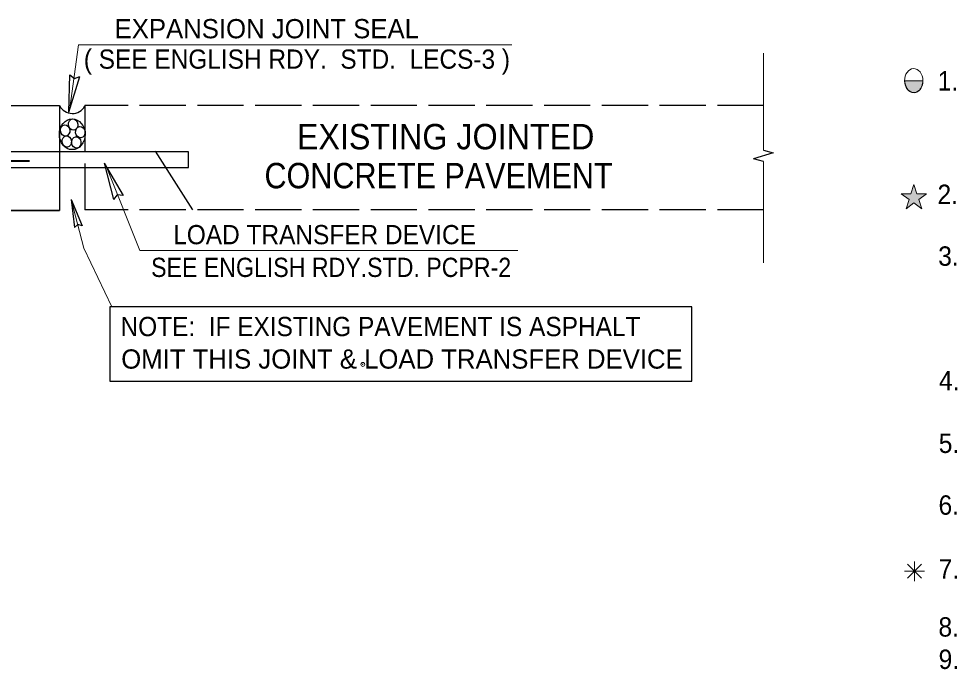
# Model space of a CAD drawing. Extents: x -105 to 266, y -441 to -168.
# Drawn here: x 86 to 150.6, y -348.5 to -303.8 of the extents above; entities that cross this region are included whole.
import ezdxf

# ---------------------------------------------------------------- set-up
doc = ezdxf.new("R2010")
doc.units = 0
doc.header["$LTSCALE"] = 0.53
doc.header["$PDMODE"] = 32
doc.header["$PDSIZE"] = 0.265
doc.linetypes.add('LONG_DASHED', pattern=[7.5, 6, -1.5])
doc.layers.add('1', color=7, linetype='Continuous', lineweight=13)

msp = doc.modelspace()

# ---------------------------------------------------------------- hatches: boundary and pattern name
at = {"layer": '1'}
for points in [[(146.9631, -308.0479), (148.2245, -308.0479), (148.2107, -308.1628), (148.1997, -308.2779), (148.1342, -308.4532), (148.0684, -308.5737), (148.0083, -308.6558), (147.9152, -308.738), (147.8003, -308.8037), (147.7293, -308.8365), (147.6142, -308.8474), (147.4664, -308.8365), (147.3735, -308.7982), (147.2586, -308.7216), (147.1491, -308.6011), (147.0616, -308.4368), (146.9959, -308.245)], [(146.7301, -315.8074), (147.3988, -315.8074), (147.6052, -315.1716), (147.8117, -315.8074), (148.4802, -315.8074), (147.9394, -316.2003), (148.146, -316.8361), (147.6052, -316.4432), (147.0643, -316.8361), (147.2708, -316.2002)]]:
    msp.add_hatch(color=256, dxfattribs=at).paths.add_polyline_path(points)

# ---------------------------------------------------------------- linework, layer by layer
for p, q in [((137.2625, -312.8197), (137.2625, -306.1361)), ((137.2625, -313.5993), (137.2625, -320.5526)), ((90.505, -319.5639), (89.625, -316.204)), ((92.4095, -323.5786), (90.505, -319.5639)), ((147.161, -342.2474), (148.1225, -341.2858)), ((147.1631, -341.2961), (148.1246, -342.2576)), ((147.6371, -342.457), (147.6371, -341.0982)), ((146.9652, -341.7707), (148.324, -341.7707))]:
    msp.add_line(p, q, dxfattribs=at)
at = {"layer": '1', "lineweight": 25}
for p, q in [((89.4518, -310.1932), (89.5335, -307.6205)), ((89.4518, -310.1932), (90.2245, -307.7379)), ((17.4211, -309.7508), (88.8222, -309.7508)), ((88.8222, -309.7508), (88.8222, -316.9559)), ((95.3918, -312.8753), (97.9697, -316.913)), ((91.9032, -313.7049), (93.1907, -315.9337)), ((91.9032, -313.7049), (92.5418, -316.1983)), ((137.2625, -313.5993), (136.5751, -313.416)), ((89.6241, -316.2046), (90.3704, -318.006)), ((89.6241, -316.2046), (89.8569, -318.1404))]:
    msp.add_line(p, q, dxfattribs=at)
at = {"layer": '1', "linetype": 'LONG_DASHED', "lineweight": 25}
for p, q in [((137.2625, -309.7499), (90.5615, -309.7499)), ((90.5615, -309.7499), (90.5615, -316.9092)), ((137.2625, -316.9092), (90.5615, -316.9092))]:
    msp.add_line(p, q, dxfattribs=at)
at = {"layer": '1', "lineweight": 40}
msp.add_line((19.7511, -313.5428), (86.7479, -313.5428), dxfattribs=at)
at = {"layer": '1', "lineweight": 35}
msp.add_line((88.8222, -316.9559), (17.4211, -316.9559), dxfattribs=at)
at = {"layer": '1'}
for points in [[(119.9409, -305.555), (90.1271, -305.555), (89.5196, -309.9226)], [(120.3476, -319.7239), (94.3448, -319.7239), (92.1109, -314.1464)]]:
    msp.add_lwpolyline(points, dxfattribs=at)
at = {"layer": '1', "lineweight": 25}
for points in [[(89.5335, -307.6205), (89.8494, -307.8743), (90.2245, -307.7379)], [(137.2625, -312.8197), (137.9287, -312.9974), (136.5751, -313.416)], [(93.1907, -315.9337), (92.7887, -315.8848), (92.5418, -316.1983)], [(90.3704, -318.006), (90.0731, -317.9295), (89.8569, -318.1404)]]:
    msp.add_lwpolyline(points, dxfattribs=at)
at = {"layer": '1'}
for points in [[(146.9631, -308.0479), (148.2245, -308.0479), (148.2107, -308.1628), (148.1997, -308.2779), (148.1342, -308.4532), (148.0684, -308.5737), (148.0083, -308.6558), (147.9152, -308.738), (147.8003, -308.8037), (147.7293, -308.8365), (147.6142, -308.8474), (147.4664, -308.8365), (147.3735, -308.7982), (147.2586, -308.7216), (147.1491, -308.6011), (147.0616, -308.4368), (146.9959, -308.245)], [(146.9719, -308.0475), (148.208, -308.0475), (148.2119, -308.1098), (148.2043, -308.1952), (148.1808, -308.3159), (148.1458, -308.4207), (148.0954, -308.5257), (148.0448, -308.5995), (147.9787, -308.6812), (147.9166, -308.7396), (147.8349, -308.79), (147.7688, -308.8171), (147.6948, -308.8406), (147.6174, -308.8483), (147.52, -308.8483), (147.454, -308.8252), (147.3918, -308.8017), (147.3218, -308.7627), (147.2637, -308.716), (147.213, -308.6733), (147.1663, -308.6152), (147.1197, -308.5529), (147.077, -308.4752), (147.0419, -308.3935), (147.011, -308.3118), (146.9952, -308.2342), (146.9798, -308.1605), (146.9759, -308.0942)], [(146.7301, -315.8074), (147.3988, -315.8074), (147.6052, -315.1716), (147.8117, -315.8074), (148.4802, -315.8074), (147.9394, -316.2003), (148.146, -316.8361), (147.6052, -316.4432), (147.0643, -316.8361), (147.2708, -316.2002)]]:
    msp.add_lwpolyline(points, close=True, dxfattribs=at)
at = {"layer": '1', "lineweight": 25}
for points in [[(80.8083, -313.9933), (97.7045, -313.9933), (97.7045, -312.9373), (80.8083, -312.9373)], [(92.2908, -328.6918), (132.3321, -328.6918), (132.3321, -323.5786), (92.2908, -323.5786)]]:
    msp.add_lwpolyline(points, close=True, dxfattribs=at)
msp.add_arc((89.6977, -309.3068), 0.9824, 206.872, 331.55869, dxfattribs=at)
at = {"layer": '1'}
msp.add_ellipse((147.5926, -308.0328), major_axis=(-0.0237, 0.8285), ratio=0.762969, dxfattribs=at)
at = {"layer": '1', "lineweight": 25}
for centre, major_axis, ratio in [((89.6947, -311.7175), (0, -1.0592), 0.836053), ((89.207, -311.4521), (-0.044, 0.3869), 0.833399), ((89.7579, -311.0521), (-0.044, 0.3869), 0.833399), ((90.2517, -311.5745), (-0.044, 0.3869), 0.833399), ((89.3213, -312.2192), (-0.044, 0.3869), 0.833399), ((89.9742, -312.2764), (-0.044, 0.3869), 0.833399)]:
    msp.add_ellipse(centre, major_axis=major_axis, ratio=ratio, dxfattribs=at)
at = {"layer": '1'}
msp.add_point((109.6879, -327.5498), dxfattribs=at)

# ---------------------------------------------------------------- texts
for s, p in [(' EXPANSION JOINT SEAL', (92.1187, -305.1162)), ('OMIT THIS JOINT & LOAD TRANSFER DEVICE', (93.0667, -327.8392))]:
    msp.add_text(s, height=1.323, dxfattribs=at).set_placement(p)
for s, height, width, p in [('( SEE ENGLISH RDY.  STD.  LECS-3 )', 1.323, 0.95, (90.4909, -307.209)), ('1.', 1.333, 0.95, (149.2368, -308.7088)), ('EXISTING JOINTED', 1.747, 0.95, (105.1518, -312.7557)), ('CONCRETE PAVEMENT', 1.747, 0.9, (102.9222, -315.4351)), ('2.', 1.333, 0.95, (149.2261, -316.515)), ('LOAD TRANSFER DEVICE', 1.323, 0.95, (96.6437, -319.2834)), ('3.', 1.333, 0.95, (149.2746, -320.7642)), ('SEE ENGLISH RDY.STD. PCPR-2', 1.323, 0.9, (95.1209, -321.5341)), ('NOTE:  IF EXISTING PAVEMENT IS ASPHALT', 1.323, 0.95, (93.0176, -325.6043)), ('4.', 1.333, 0.95, (149.326, -329.3245)), ('5.', 1.333, 0.95, (149.3113, -333.6406)), ('6.', 1.333, 0.95, (149.296, -337.8901)), ('7.', 1.333, 0.95, (149.3027, -342.28)), ('8.', 1.333, 0.95, (149.2908, -346.2732)), ('9.', 1.333, 0.95, (149.3027, -348.4985))]:
    msp.add_text(s, height=height, dxfattribs=dict(at, width=width)).set_placement(p)

doc.saveas('drawing.dxf')
